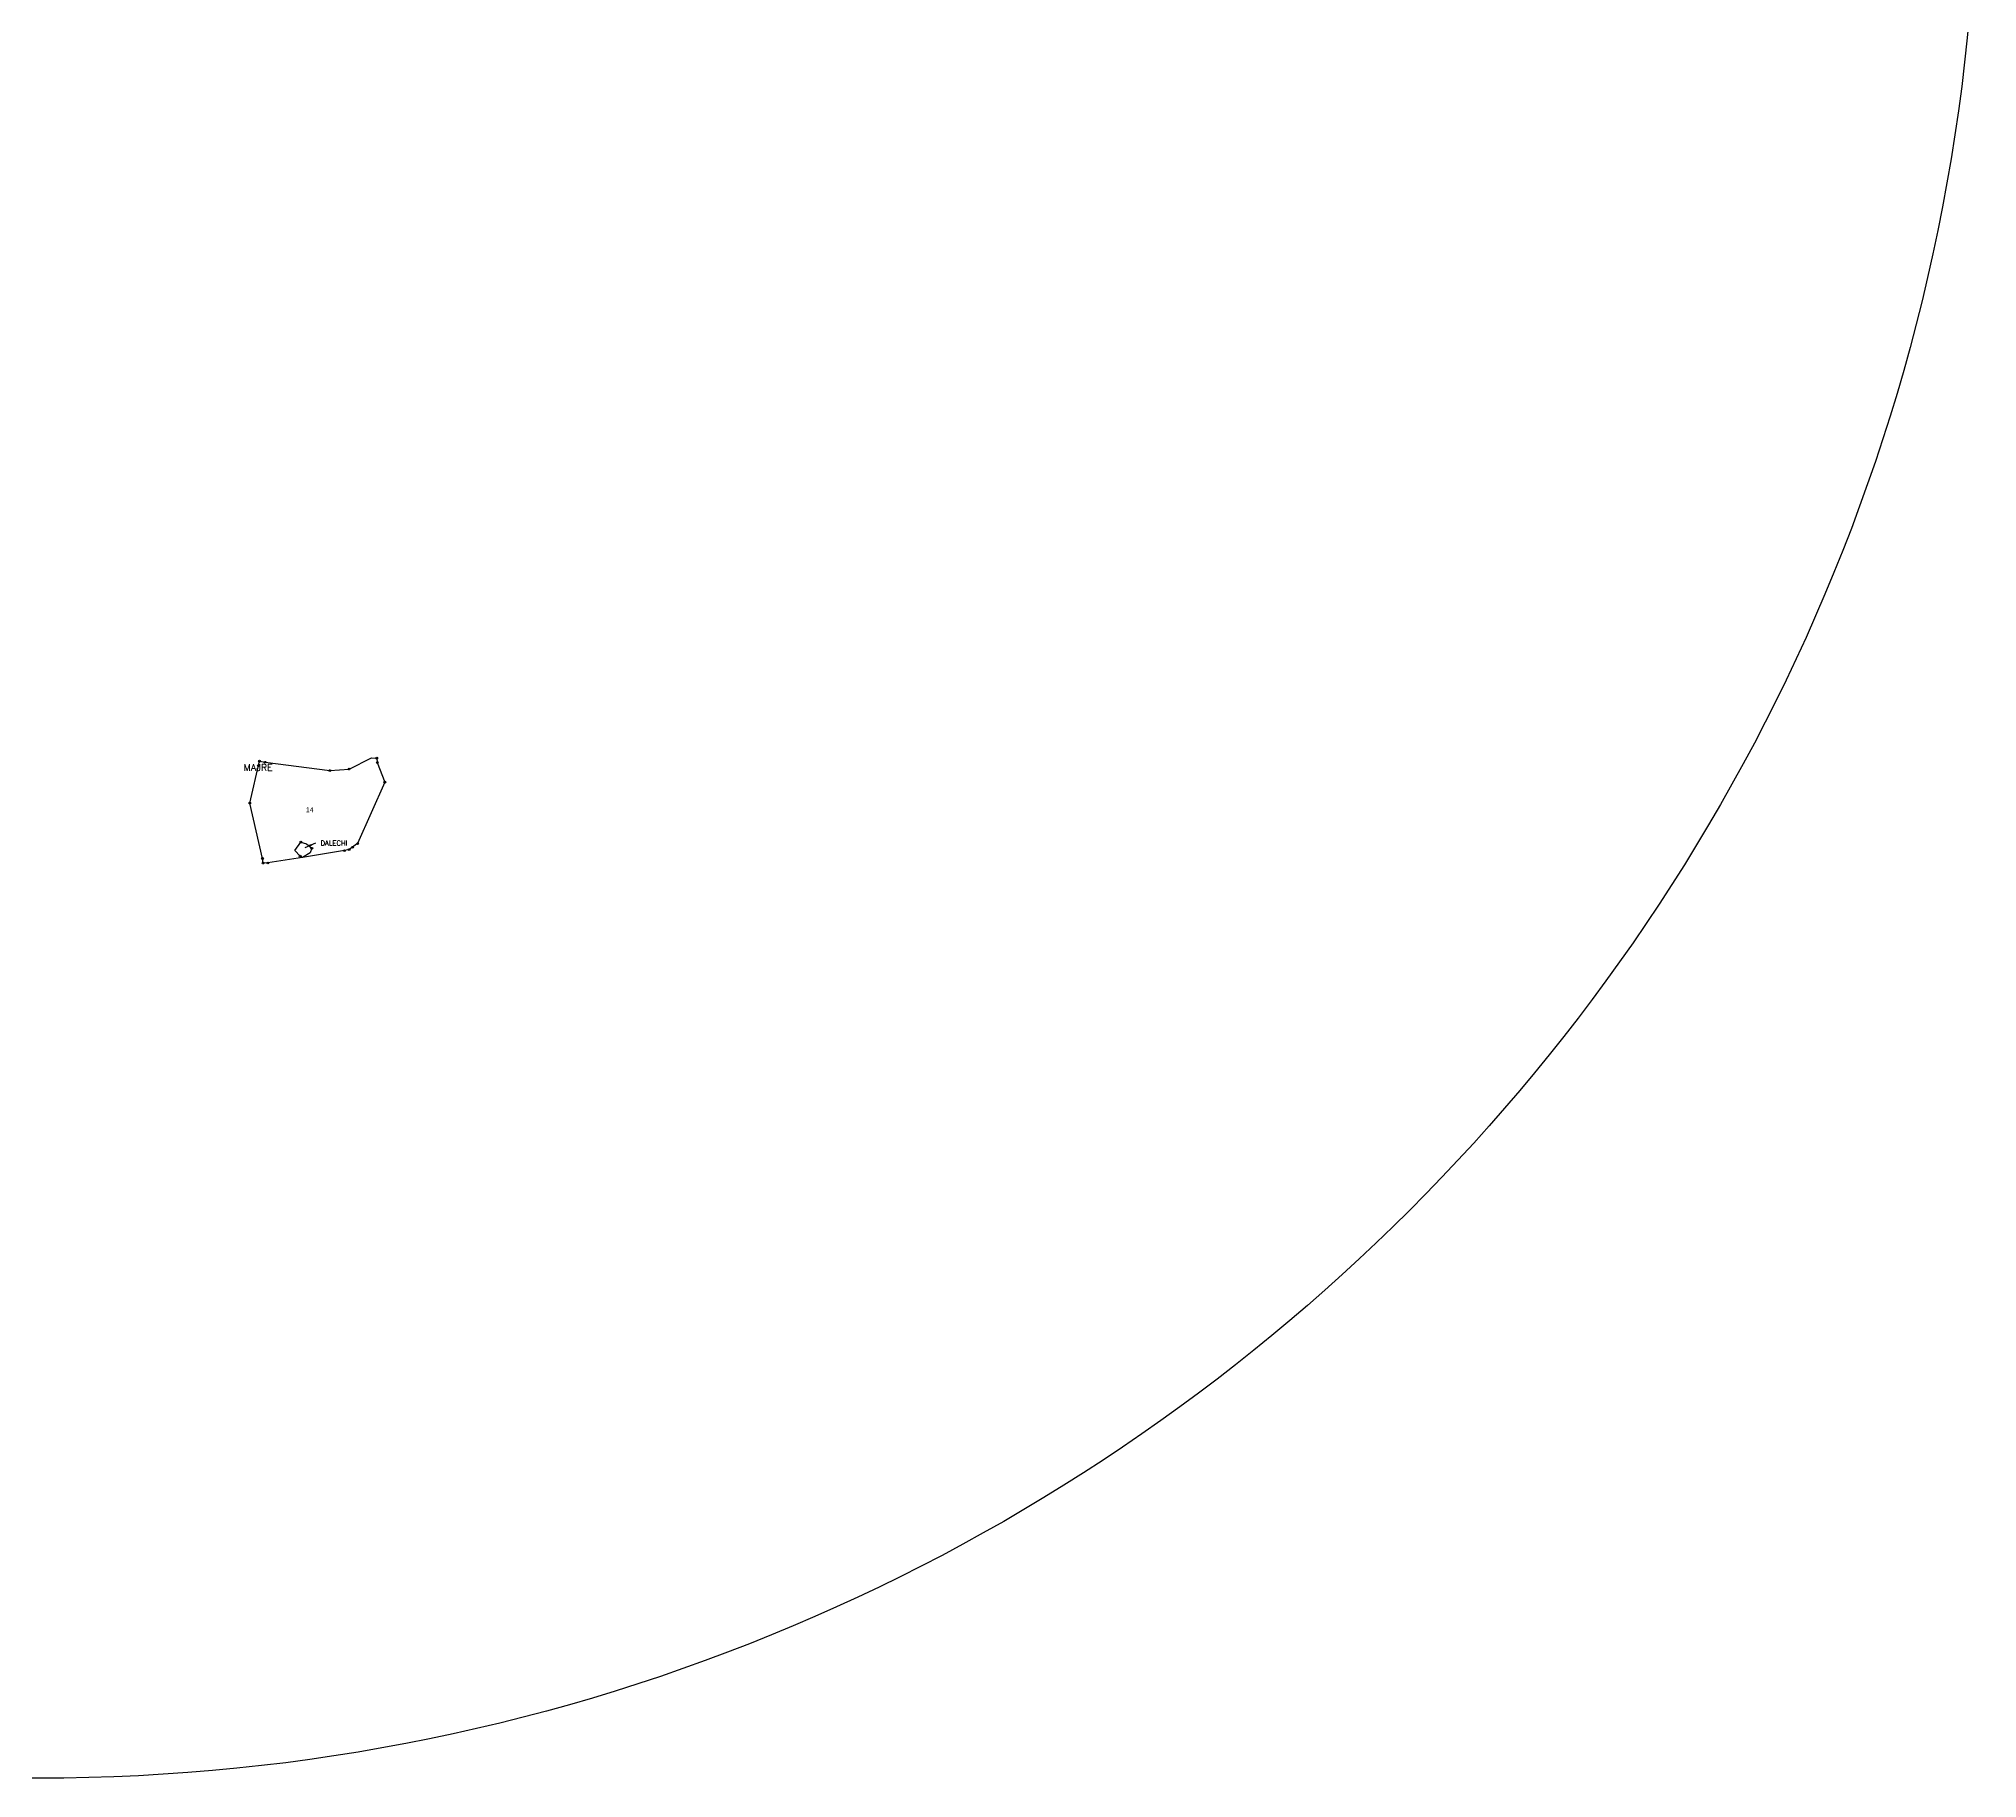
# Model space of a CAD drawing. Header units: metres. Extents: x 324134 to 326337, y 1835718 to 1838966.
# Drawn here: x 325327 to 326032, y 1835718 to 1836351 of the extents above; entities that cross this region are included whole.
import ezdxf

# ---------------------------------------------------------------- set-up
doc = ezdxf.new("R2010")
doc.units = ezdxf.units.M
doc.header["$LTSCALE"] = 0.3
for name, color, linetype in [('POLY_PARCEL', 6, 'Continuous'), ('SYM_STONE', 1, 'Continuous'), ('TEXT_MAPIN', 7, 'Continuous'), ('TEXT_MAPOUT', 7, 'Continuous'), ('TEXT_PARCEL', 7, 'Continuous'), ('V_BOUND_LINE', 7, 'Continuous')]:
    doc.layers.add(name, color=color, linetype=linetype)
doc.styles.get("Standard").update_dxf_attribs({"font": 'simplex.shx'})
doc.styles.add('TEXT_MAP', font='')
doc.styles.get('TEXT_MAP').set_extended_font_data('Kruti Dev 050')
doc.dimstyles.get("Standard").update_dxf_attribs({"dimtxt": 0.18, "dimasz": 0.18, "dimexe": 0.18, "dimexo": 0.0625, "dimgap": 0.09, "dimtad": 0, "dimtih": 1, "dimtoh": 1, "dimdec": 4, "dimzin": 0, "dimdsep": 46, "dimtxsty": 'Standard', "dimcen": 0.09, "dimadec": 0, "dimazin": 0, "dimtfac": 1, "dimtdec": 4, "dimtofl": 0, "dimtmove": 0, "dimatfit": 3, "dimfxl": 1, "dimtolj": 1, "dimtzin": 0, "dimarcsym": 0})

msp = doc.modelspace()

# ---------------------------------------------------------------- linework, layer by layer
msp.add_circle((325326.78, 1836423.19), 704.82)
at = {"layer": 'POLY_PARCEL'}
for p, q in [((325419.85, 1836055.64), (325422.1, 1836058.74)), ((325422.1, 1836058.74), (325424.11, 1836058.06)), ((325424.11, 1836058.06), (325426.04, 1836056.48)), ((325421.83, 1836053.65), (325419.85, 1836055.64)), ((325422.72, 1836053.16), (325421.83, 1836053.65)), ((325425.5, 1836054.81), (325422.72, 1836053.16)), ((325426.04, 1836056.48), (325425.5, 1836054.81))]:
    msp.add_line(p, q, dxfattribs=at)
at = {"layer": 'SYM_STONE'}
for centre in [(325406.65, 1836086.55), (325407.02, 1836088.16), (325409.09, 1836087.75), (325432.6, 1836084.73), (325439.58, 1836085.29), (325449.66, 1836089.24), (325449.87, 1836087.65), (325452.59, 1836080.52), (325403.47, 1836072.94), (325422.1, 1836058.74), (325440.82, 1836056.83), (325442.72, 1836058.18), (325408.1, 1836052.79), (325408.35, 1836051.12), (325410.04, 1836051.14), (325421.83, 1836053.65), (325426.04, 1836056.48), (325437.97, 1836055.62), (325439.66, 1836056.01)]:
    msp.add_circle(centre, 0.33, dxfattribs=at)
at = {"layer": 'V_BOUND_LINE'}
for p, q in [((325403.47, 1836072.94), (325407.02, 1836088.16)), ((325407.02, 1836088.16), (325409.09, 1836087.75)), ((325409.09, 1836087.75), (325432.6, 1836084.73)), ((325432.6, 1836084.73), (325439.58, 1836085.29)), ((325439.58, 1836085.29), (325447.76, 1836089.34)), ((325447.76, 1836089.34), (325449.66, 1836089.24)), ((325449.66, 1836089.24), (325449.87, 1836087.65)), ((325449.87, 1836087.65), (325452.59, 1836080.52)), ((325452.59, 1836080.52), (325442.72, 1836058.18)), ((325408.1, 1836052.79), (325403.47, 1836072.94)), ((325442.72, 1836058.18), (325439.66, 1836056.01)), ((325408.35, 1836051.12), (325408.1, 1836052.79)), ((325410.04, 1836051.14), (325408.35, 1836051.12)), ((325422.72, 1836053.16), (325410.04, 1836051.14)), ((325437.97, 1836055.62), (325422.72, 1836053.16)), ((325439.66, 1836056.01), (325437.97, 1836055.62))]:
    msp.add_line(p, q, dxfattribs=at)

# ---------------------------------------------------------------- texts
at = {"layer": 'TEXT_MAPIN'}
msp.add_text('DALECHI', height=1.8, dxfattribs=at).set_placement((325429.24, 1836057.46))
at = {"layer": 'TEXT_MAPOUT'}
msp.add_text('MAJRE', height=2.5, dxfattribs=at).set_placement((325401.31, 1836084.61))
at = {"layer": 'TEXT_PARCEL', "style": 'TEXT_MAP'}
msp.add_text('14', height=1.8, dxfattribs=at).set_placement((325423.91, 1836069.58))

# ---------------------------------------------------------------- leaders
msp.add_leader([(325427.45, 1836058.35), (325423.46, 1836056.71)], dimstyle='Standard', override={"dimtxt": 2.5, "dimasz": 2.5, "dimexe": 1.25, "dimexo": 0.625, "dimgap": 0.625, "dimtad": 1, "dimtih": 0, "dimtoh": 0, "dimzin": 8, "dimcen": 2.5, "dimtofl": 1})

doc.saveas('drawing.dxf')
